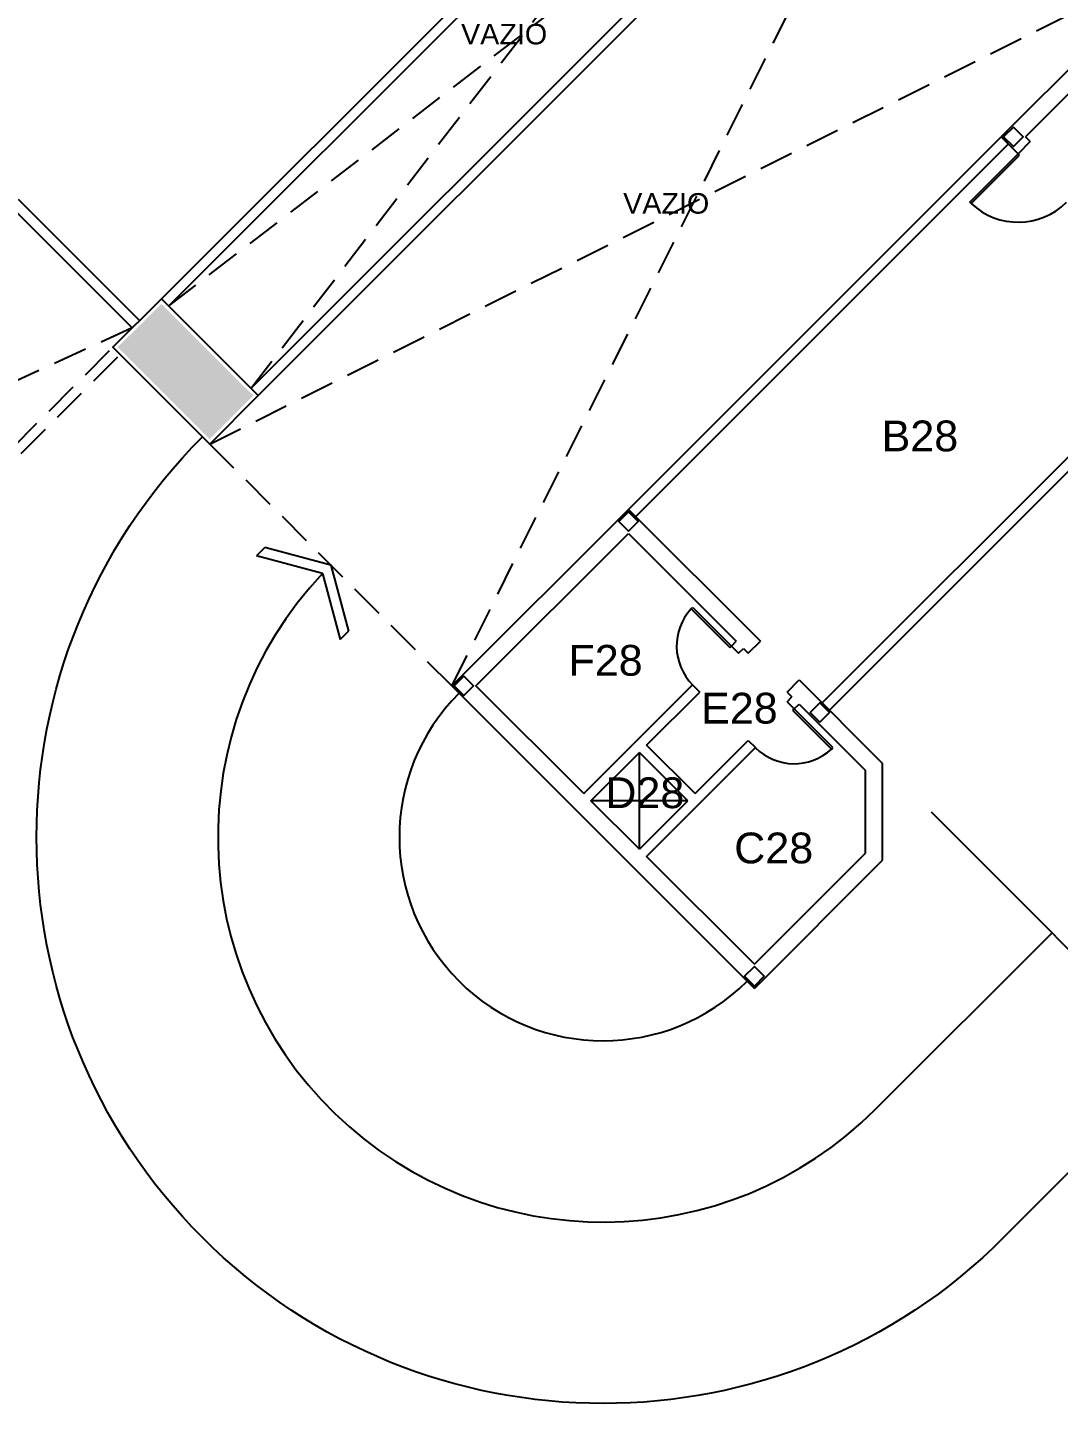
# Model space of a CAD drawing. Extents: x 964 to 1225, y -27 to 210.
# Drawn here: x 1120.99 to 1136.05, y 76.33 to 96.44 of the extents above; entities that cross this region are included whole.
import ezdxf

# ---------------------------------------------------------------- set-up
doc = ezdxf.new("R2010")
doc.units = 0
doc.header["$LTSCALE"] = 2
doc.linetypes.add('HIDDEN', pattern=[0.375, 0.25, -0.125])
for name, color, linetype in [('01', 1, 'CONTINUOUS'), ('DIVISÓRIAS-ARY', 2, 'CONTINUOUS'), ('HACHURAS-ARY', 9, 'CONTINUOUS'), ('INDICAÇÕES-ARY', 2, 'CONTINUOUS'), ('PAREDE-ALTA-ARY', 1, 'CONTINUOUS'), ('PAREDE-BAIXA-ARY', 2, 'CONTINUOUS'), ('PILARES-PRINC-ARY', 5, 'CONTINUOUS'), ('PILARES-SECUND-ARY', 5, 'CONTINUOUS'), ('RAMPA-INT-ARY', 7, 'CONTINUOUS'), ('RAMPA-PROJ-ARY', 7, 'HIDDEN'), ('TEXTO-PB-COR-ARY', 12, 'CONTINUOUS')]:
    doc.layers.add(name, color=color, linetype=linetype)
doc.styles.add('ARIAL', font='arial.ttf', dxfattribs={"height": 0.5})

msp = doc.modelspace()

# ---------------------------------------------------------------- hatches: boundary and pattern name
at = {"layer": 'HACHURAS-ARY', "ltscale": 0.5}
msp.add_hatch(color=256, dxfattribs=at).paths.add_polyline_path([(1122.941, 92.4), (1122.304, 91.764), (1123.648, 90.421), (1124.284, 91.057)])

# ---------------------------------------------------------------- linework, layer by layer
at = {"layer": '01', "ltscale": 0.5}
for p, q in [((1131.267, 87.398), (1131.338, 87.468)), ((1131.373, 87.292), (1131.444, 87.362)), ((1129.11, 85.241), (1130.701, 86.832)), ((1130.029, 85.948), (1130.807, 86.726)), ((1132.08, 86.584), (1132.151, 86.655)), ((1132.186, 86.478), (1132.257, 86.549)), ((1130.029, 84.322), (1131.62, 85.913)), ((1130.737, 85.241), (1131.514, 86.019)), ((1129.216, 85.135), (1129.923, 85.842)), ((1129.923, 84.428), (1130.63, 85.135))]:
    msp.add_line(p, q, dxfattribs=at)
at = {"layer": 'DIVISÓRIAS-ARY'}
for p, q in [((1134.75, 93.886), (1135.456, 94.592)), ((1134.771, 93.864), (1135.478, 94.571)), ((1135.478, 94.571), (1135.456, 94.592)), ((1134.771, 93.864), (1134.75, 93.886)), ((1130.68, 87.942), (1130.702, 87.963)), ((1130.68, 87.942), (1131.246, 87.376)), ((1130.702, 87.963), (1131.267, 87.398)), ((1131.267, 87.398), (1131.246, 87.376)), ((1132.186, 86.478), (1132.165, 86.457)), ((1132.751, 85.913), (1132.186, 86.478)), ((1132.73, 85.892), (1132.165, 86.457)), ((1132.73, 85.892), (1132.751, 85.913))]:
    msp.add_line(p, q, dxfattribs=at)
at = {"layer": 'DIVISÓRIAS-ARY', "color": 7, "ltscale": 0.5}
for centre, radius, start, end in [((1135.456, 94.592), 1, 226.7191, 315), ((1131.267, 87.398), 0.8, 137.1491, 225), ((1132.186, 86.478), 0.8, 225, 312.8509)]:
    msp.add_arc(centre, radius, start, end, dxfattribs=at)
at = {"layer": 'INDICAÇÕES-ARY', "ltscale": 0.5}
for p, q in [((1129.923, 84.428), (1129.923, 85.842)), ((1130.63, 85.135), (1129.216, 85.135))]:
    msp.add_line(p, q, dxfattribs=at)
at = {"layer": 'PAREDE-ALTA-ARY'}
for p, q in [((1137.79, 97.421), (1135.209, 94.84)), ((1137.79, 97.067), (1135.563, 94.84)), ((1135.456, 94.592), (1135.209, 94.84)), ((1135.633, 94.769), (1135.456, 94.592)), ((1135.633, 94.769), (1135.563, 94.84)), ((1132.593, 86.567), (1138.037, 92.012)), ((1132.699, 86.461), (1138.143, 91.905)), ((1127.183, 86.814), (1129.764, 89.395)), ((1129.764, 89.395), (1131.691, 87.468)), ((1127.537, 86.814), (1129.764, 89.042)), ((1129.764, 89.042), (1131.338, 87.468)), ((1131.514, 87.292), (1131.691, 87.468)), ((1131.267, 87.398), (1131.373, 87.292)), ((1131.444, 87.362), (1131.514, 87.292)), ((1132.08, 86.726), (1132.257, 86.903)), ((1132.257, 86.903), (1133.477, 85.683)), ((1131.603, 82.395), (1127.183, 86.814)), ((1129.11, 85.241), (1127.537, 86.814)), ((1130.701, 86.832), (1130.807, 86.726)), ((1132.08, 86.726), (1132.151, 86.655)), ((1132.08, 86.584), (1132.186, 86.478)), ((1132.257, 86.549), (1133.227, 85.579)), ((1130.737, 85.241), (1130.029, 85.948)), ((1131.514, 86.019), (1131.62, 85.913)), ((1130.63, 85.135), (1129.923, 85.842)), ((1133.477, 84.269), (1133.477, 85.683)), ((1133.227, 84.372), (1133.227, 85.579)), ((1129.923, 84.428), (1129.216, 85.135)), ((1131.603, 82.748), (1130.029, 84.322)), ((1131.603, 82.748), (1133.227, 84.372)), ((1131.603, 82.395), (1133.477, 84.269))]:
    msp.add_line(p, q, dxfattribs=at)
at = {"layer": 'PAREDE-BAIXA-ARY'}
for p, q in [((1132.133, 101.664), (1122.941, 92.471)), ((1132.239, 101.557), (1123.047, 92.365)), ((1133.441, 100.355), (1124.249, 91.163)), ((1133.547, 100.249), (1124.355, 91.057)), ((1129.764, 89.395), (1135.209, 94.84)), ((1129.87, 89.289), (1135.315, 94.734)), ((1122.622, 92.153), (1120.855, 93.921)), ((1122.516, 92.047), (1120.749, 93.815))]:
    msp.add_line(p, q, dxfattribs=at)
at = {"layer": 'PILARES-PRINC-ARY'}
msp.add_lwpolyline([(1123.648, 90.35), (1124.355, 91.057), (1122.941, 92.471), (1122.234, 91.764)], close=True, dxfattribs=at)
at = {"layer": 'PILARES-SECUND-ARY'}
for points in [[(1135.386, 94.981), (1135.244, 94.84), (1135.386, 94.699), (1135.527, 94.84)], [(1129.623, 89.218), (1129.764, 89.36), (1129.906, 89.218), (1129.764, 89.077)], [(1127.36, 86.956), (1127.219, 86.814), (1127.36, 86.673), (1127.502, 86.814)], [(1132.557, 86.284), (1132.699, 86.425), (1132.557, 86.567), (1132.416, 86.425)], [(1131.744, 82.572), (1131.603, 82.43), (1131.461, 82.572), (1131.603, 82.713)]]:
    msp.add_lwpolyline(points, close=True, dxfattribs=at)
at = {"layer": 'RAMPA-INT-ARY'}
for p, q in [((1124.452, 88.839), (1124.329, 88.717)), ((1125.295, 88.458), (1124.329, 88.717)), ((1125.417, 88.58), (1124.452, 88.839)), ((1125.417, 88.58), (1125.676, 87.614)), ((1125.295, 88.458), (1125.554, 87.492)), ((1125.676, 87.614), (1125.554, 87.492))]:
    msp.add_line(p, q, dxfattribs=at)
at = {"layer": 'RAMPA-PROJ-ARY'}
for p, q in [((1124.249, 91.163), (1132.239, 101.557)), ((1127.183, 86.814), (1134.254, 100.956)), ((1123.047, 92.365), (1133.441, 100.355)), ((1123.648, 90.35), (1137.79, 97.421)), ((1122.516, 92.047), (1115.994, 89.06)), ((1115.998, 85.528), (1122.234, 91.764)), ((1116.12, 85.438), (1122.34, 91.658)), ((1127.183, 86.814), (1123.648, 90.35))]:
    msp.add_line(p, q, dxfattribs=at)
at = {"layer": 'RAMPA-PROJ-ARY', "linetype": 'Continuous'}
for points in [[(1134.184, 84.976), (1137.825, 81.334), (1135.244, 78.753, -1), (1123.542, 90.456)], [(1125.295, 88.458, 0.984719), (1133.37, 80.627), (1135.951, 83.208)]]:
    msp.add_lwpolyline(points, format="xyb", dxfattribs=at)
msp.add_arc((1129.393, 84.605), 2.975, 135, 315, dxfattribs=at)

# ---------------------------------------------------------------- texts
at = {"layer": 'TEXTO-PB-COR-ARY', "style": 'ARIAL'}
for s, height, p in [('VAZIO', 0.3, (1127.319, 96.189)), ('VAZIO', 0.3, (1129.687, 93.716)), ('B28', 0.45, (1133.462, 90.243)), ('F28', 0.45, (1128.888, 86.964)), ('E28', 0.45, (1130.825, 86.265)), ('D28', 0.45, (1129.426, 85.029)), ('C28', 0.45, (1131.309, 84.222))]:
    msp.add_text(s, height=height, dxfattribs=at).set_placement(p)

doc.saveas('drawing.dxf')
